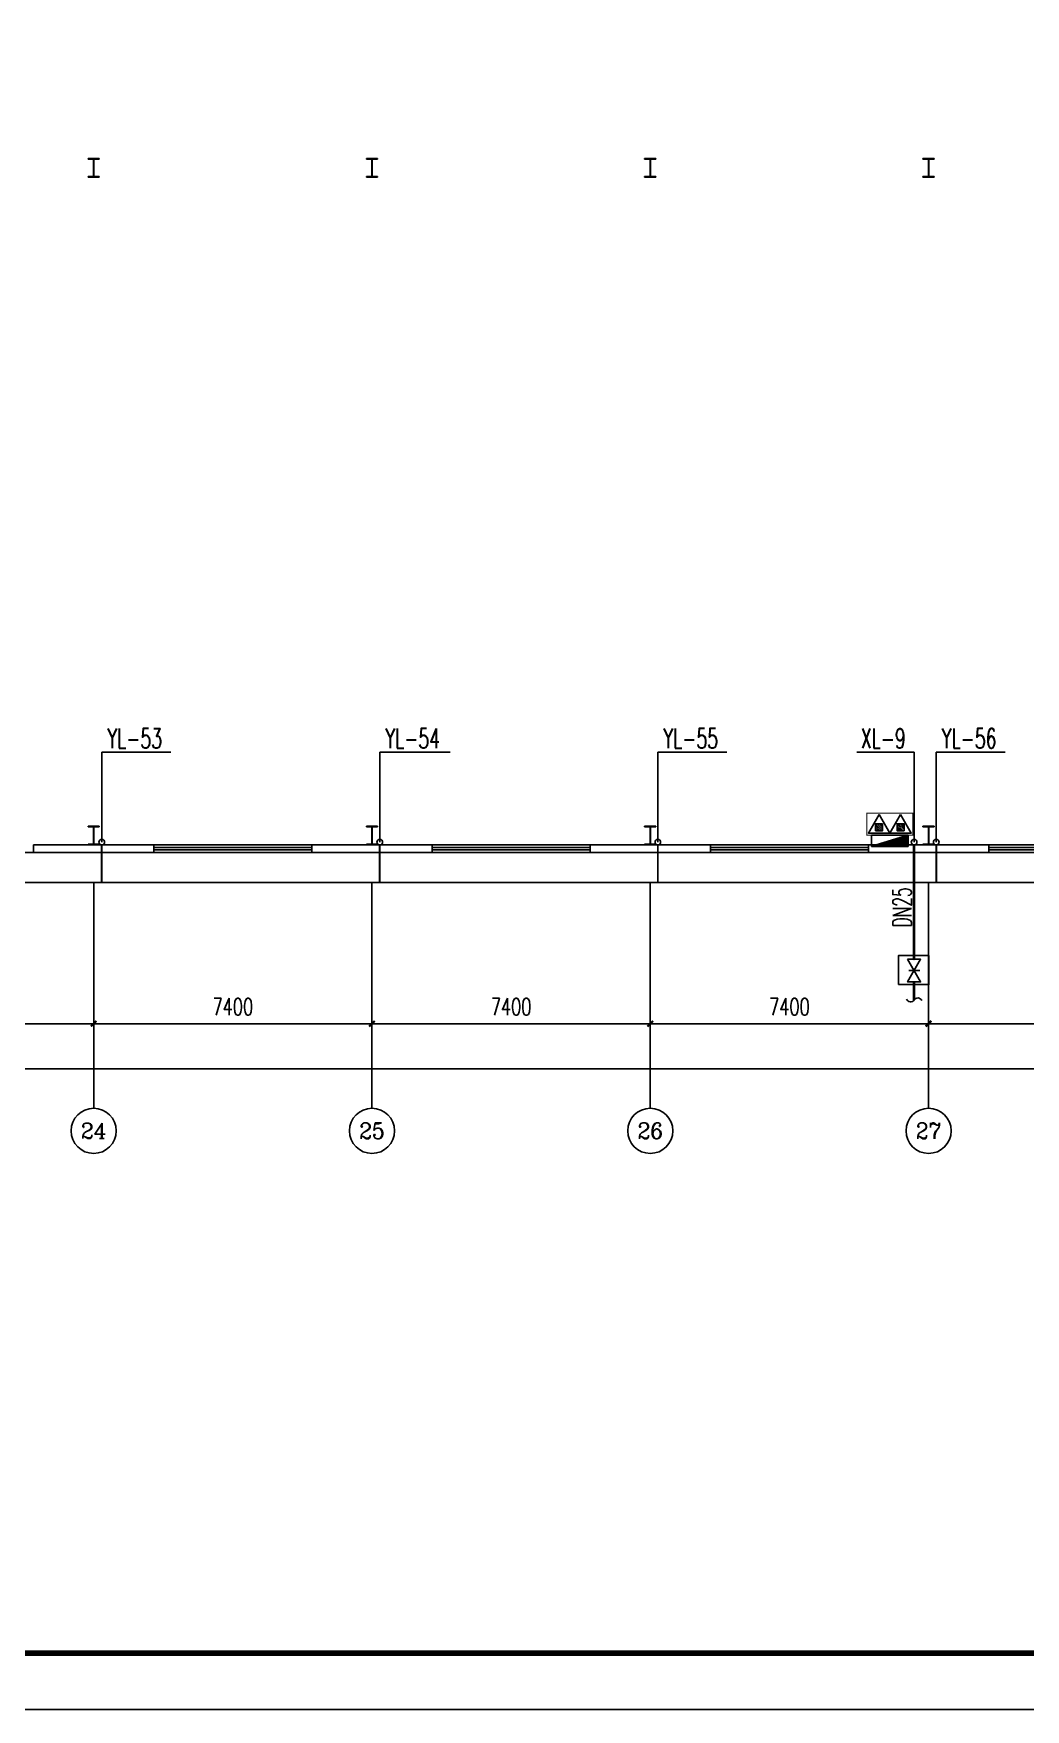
# Model space of a CAD drawing. Extents: x -409572 to -157272, y 600795 to 878326.
# Drawn here: x -221719 to -195342, y 697059 to 741609 of the extents above; entities that cross this region are included whole.
import ezdxf
from ezdxf.enums import TextEntityAlignment as Align

# ---------------------------------------------------------------- set-up
doc = ezdxf.new("R2010")
doc.units = 0
doc.header["$LTSCALE"] = 1000
doc.header["$MEASUREMENT"] = 0
for name, pattern in [('CENTER2', [1.125, 0.75, -0.125, 0.125, -0.125]), ('DASHDOT2', [0.5, 0.25, -0.125, 0, -0.125]), ('PHANTOM2', [1.25, 0.625, -0.125, 0.125, -0.125, 0.125, -0.125])]:
    doc.linetypes.add(name, pattern=pattern)
doc.layers.get('0').update_dxf_attribs({"linetype": 'CONTINUOUS'})
doc.layers.get('DEFPOINTS').update_dxf_attribs({"linetype": 'CONTINUOUS'})
for name, color, linetype in [('AXIS', 3, 'CONTINUOUS'), ('AXIS_TEXT', 7, 'CONTINUOUS'), ('COLUMN', 9, 'CONTINUOUS'), ('DIM_消防', 3, 'CONTINUOUS'), ('DIM_雨水', 3, 'CONTINUOUS'), ('EQUIP_消防', 7, 'CONTINUOUS'), ('GROUND', 2, 'CONTINUOUS'), ('PIPE-消防', 1, 'CONTINUOUS'), ('PIPE-雨水', 4, 'PHANTOM2'), ('PUB_TITLE', 4, 'CONTINUOUS'), ('TWT_TEXT', 7, 'CONTINUOUS'), ('VALVE_消防', 7, 'CONTINUOUS'), ('VPIPE-消防', 1, 'DASHDOT2'), ('VPIPE-雨水', 4, 'PHANTOM2'), ('WALL', 9, 'CONTINUOUS'), ('WINDOW', 4, 'CONTINUOUS'), ('WIRE-照明', 1, 'CONTINUOUS')]:
    doc.layers.add(name, color=color, linetype=linetype)
doc.styles.add('_TCH_AXIS', font='COMPLEX', dxfattribs={"bigfont": 'GBCBIG'})
doc.styles.add('_TWT_SERIAL', font='COMPLEX', dxfattribs={"width": 0.8, "height": 3.5, "bigfont": 'HZTXT'})
doc.styles.add('COMPLEX', font='COMPLEX')
doc.styles.add('DIM_FONT', font='SIMPLEX.shx', dxfattribs={"width": 0.7})
doc.styles.add('STY53', font='COMPLEX', dxfattribs={"width": 0.6, "bigfont": 'HZTXT'})
doc.dimstyles.new('DIMN150', dxfattribs={"dimscale": 1.5, "dimtxt": 300, "dimasz": 100, "dimexe": 250, "dimexo": 300, "dimgap": 150, "dimtad": 1, "dimdec": 0, "dimzin": 0, "dimtxsty": 'DIM_FONT', "dimblk": 'ARCHTICK', "dimcen": 0.09, "dimclrt": 7, "dimazin": 3, "dimtfac": 1, "dimtdec": 0, "dimtix": 1, "dimtmove": 0, "dimatfit": 3, "dimtolj": 1, "dimtzin": 0})

# ---------------------------------------------------------------- blocks, each defined once
blk = doc.blocks.new('$WINLIB2D$00000001')
at = {"color": 0}
for points in [[(-0.5, 0.5), (-0.5, -0.5)], [(-0.5, 0.5), (0.5, 0.5)], [(0.5, -0.5), (0.5, 0.5)], [(0.5, 0.167), (-0.5, 0.167)], [(0.5, -0.167), (-0.5, -0.167)], [(-0.5, -0.5), (0.5, -0.5)]]:
    blk.add_lwpolyline(points, dxfattribs=at)
blk = doc.blocks.new('_AXISO')
blk.add_circle((0, 0), 0.5)
at = {"layer": 'AXIS_TEXT', "style": 'COMPLEX', "width": 1.041667}
blk.add_attdef('A', text='', height=0.56, dxfattribs=at).set_placement((-0.25, -0.28), (0.25, -0.28), align=Align.FIT)
blk = doc.blocks.new('_ARCHTICK')
at = {"color": 0, "linetype": 'BYBLOCK', "const_width": 0.4}
blk.add_lwpolyline([(-0.5, -0.5), (0.5, 0.5)], dxfattribs=at)
blk = doc.blocks.new('*D33')
at = {"layer": 'AXIS', "color": 0}
for p, q in [((-390519, 716695), (-390519, 711820)), ((-182919, 716695), (-182919, 711820)), ((-390519, 712195), (-182919, 712195))]:
    blk.add_line(p, q, dxfattribs=at)
at = {"layer": 'DEFPOINTS', "color": 0}
for p in [(-390519, 717145), (-182919, 717145), (-182919, 712195)]:
    blk.add_point(p, dxfattribs=at)
at = {"layer": 'AXIS', "color": 0, "xscale": 150, "yscale": 150, "zscale": 150, "rotation": 180}
blk.add_blockref('_ARCHTICK', (-390519, 712195), dxfattribs=at)
at = {"layer": 'AXIS', "color": 0, "xscale": 150, "yscale": 150, "zscale": 150}
blk.add_blockref('_ARCHTICK', (-182919, 712195), dxfattribs=at)
at = {"layer": 'AXIS', "color": 7, "insert": (-286719, 712645), "char_height": 450, "attachment_point": 5, "style": 'DIM_FONT'}
blk.add_mtext('\\A1;207600', dxfattribs=at)
blk = doc.blocks.new('*D57')
at = {"layer": 'AXIS', "color": 0}
for p, q in [((-227519, 716695), (-227519, 713020)), ((-220119, 716695), (-220119, 713020)), ((-227519, 713395), (-220119, 713395))]:
    blk.add_line(p, q, dxfattribs=at)
at = {"layer": 'DEFPOINTS', "color": 0}
for p in [(-227519, 717145), (-220119, 717145), (-220119, 713395)]:
    blk.add_point(p, dxfattribs=at)
at = {"layer": 'AXIS', "color": 0, "xscale": 150, "yscale": 150, "zscale": 150, "rotation": 180}
blk.add_blockref('_ARCHTICK', (-227519, 713395), dxfattribs=at)
at = {"layer": 'AXIS', "color": 0, "xscale": 150, "yscale": 150, "zscale": 150}
blk.add_blockref('_ARCHTICK', (-220119, 713395), dxfattribs=at)
at = {"layer": 'AXIS', "color": 7, "insert": (-223819, 713845), "char_height": 450, "attachment_point": 5, "style": 'DIM_FONT'}
blk.add_mtext('\\A1;7400', dxfattribs=at)
blk = doc.blocks.new('*D58')
at = {"layer": 'AXIS', "color": 0}
for p, q in [((-220119, 716695), (-220119, 713020)), ((-212719, 716695), (-212719, 713020)), ((-220119, 713395), (-212719, 713395))]:
    blk.add_line(p, q, dxfattribs=at)
at = {"layer": 'DEFPOINTS', "color": 0}
for p in [(-220119, 717145), (-212719, 717145), (-212719, 713395)]:
    blk.add_point(p, dxfattribs=at)
at = {"layer": 'AXIS', "color": 0, "xscale": 150, "yscale": 150, "zscale": 150, "rotation": 180}
blk.add_blockref('_ARCHTICK', (-220119, 713395), dxfattribs=at)
at = {"layer": 'AXIS', "color": 0, "xscale": 150, "yscale": 150, "zscale": 150}
blk.add_blockref('_ARCHTICK', (-212719, 713395), dxfattribs=at)
at = {"layer": 'AXIS', "color": 7, "insert": (-216419, 713845), "char_height": 450, "attachment_point": 5, "style": 'DIM_FONT'}
blk.add_mtext('\\A1;7400', dxfattribs=at)
blk = doc.blocks.new('*D59')
at = {"layer": 'AXIS', "color": 0}
for p, q in [((-212719, 716695), (-212719, 713020)), ((-205319, 716695), (-205319, 713020)), ((-212719, 713395), (-205319, 713395))]:
    blk.add_line(p, q, dxfattribs=at)
at = {"layer": 'DEFPOINTS', "color": 0}
for p in [(-212719, 717145), (-205319, 717145), (-205319, 713395)]:
    blk.add_point(p, dxfattribs=at)
at = {"layer": 'AXIS', "color": 0, "xscale": 150, "yscale": 150, "zscale": 150, "rotation": 180}
blk.add_blockref('_ARCHTICK', (-212719, 713395), dxfattribs=at)
at = {"layer": 'AXIS', "color": 0, "xscale": 150, "yscale": 150, "zscale": 150}
blk.add_blockref('_ARCHTICK', (-205319, 713395), dxfattribs=at)
at = {"layer": 'AXIS', "color": 7, "insert": (-209019, 713845), "char_height": 450, "attachment_point": 5, "style": 'DIM_FONT'}
blk.add_mtext('\\A1;7400', dxfattribs=at)
blk = doc.blocks.new('*D60')
at = {"layer": 'AXIS', "color": 0}
for p, q in [((-205319, 716695), (-205319, 713020)), ((-197919, 716695), (-197919, 713020)), ((-205319, 713395), (-197919, 713395))]:
    blk.add_line(p, q, dxfattribs=at)
at = {"layer": 'DEFPOINTS', "color": 0}
for p in [(-205319, 717145), (-197919, 717145), (-197919, 713395)]:
    blk.add_point(p, dxfattribs=at)
at = {"layer": 'AXIS', "color": 0, "xscale": 150, "yscale": 150, "zscale": 150, "rotation": 180}
blk.add_blockref('_ARCHTICK', (-205319, 713395), dxfattribs=at)
at = {"layer": 'AXIS', "color": 0, "xscale": 150, "yscale": 150, "zscale": 150}
blk.add_blockref('_ARCHTICK', (-197919, 713395), dxfattribs=at)
at = {"layer": 'AXIS', "color": 7, "insert": (-201619, 713845), "char_height": 450, "attachment_point": 5, "style": 'DIM_FONT'}
blk.add_mtext('\\A1;7400', dxfattribs=at)
blk = doc.blocks.new('*D61')
at = {"layer": 'AXIS', "color": 0}
for p, q in [((-197919, 716695), (-197919, 713020)), ((-190519, 716695), (-190519, 713020)), ((-197919, 713395), (-190519, 713395))]:
    blk.add_line(p, q, dxfattribs=at)
at = {"layer": 'DEFPOINTS', "color": 0}
for p in [(-197919, 717145), (-190519, 717145), (-190519, 713395)]:
    blk.add_point(p, dxfattribs=at)
at = {"layer": 'AXIS', "color": 0, "xscale": 150, "yscale": 150, "zscale": 150, "rotation": 180}
blk.add_blockref('_ARCHTICK', (-197919, 713395), dxfattribs=at)
at = {"layer": 'AXIS', "color": 0, "xscale": 150, "yscale": 150, "zscale": 150}
blk.add_blockref('_ARCHTICK', (-190519, 713395), dxfattribs=at)
at = {"layer": 'AXIS', "color": 7, "insert": (-194219, 713845), "char_height": 450, "attachment_point": 5, "style": 'DIM_FONT'}
blk.add_mtext('\\A1;7400', dxfattribs=at)
blk = doc.blocks.new('$ATTACHMENT$00000214')
h = blk.add_hatch()
h.set_pattern_fill('ANSI31', color=256, scale=200, style=0)
h.set_pattern_definition([(45, (-38543.802, -6842.639), (-17.67767, 17.67767), [])])
h.paths.add_polyline_path([(-65, 2), (65, 2), (65, -128), (-65, -128)])
for points in [[(0, 172), (-198, -172), (198, -172)], [(-65, 2), (65, 2), (65, -128), (-65, -128)]]:
    blk.add_lwpolyline(points, close=True)
blk = doc.blocks.new('D22222')
at = {"layer": 'PIPE-消防', "color": 3, "ltscale": 2, "const_width": 20}
blk.add_lwpolyline([(-220006, -23693), (-219158, -23693), (-219158, -24098), (-220006, -24098)], close=True, dxfattribs=at)
at = {"layer": 'EQUIP_消防', "rotation": 180}
for p in [(-219780, -23901), (-219383, -23901)]:
    blk.add_blockref('$ATTACHMENT$00000214', p, dxfattribs=at)
blk = doc.blocks.new('*X12')
at = {"color": 0}
for p, q in [((7200.575, 5700.575), (7201, 5700.575)), ((7200.58125, 5700.58125), (7201, 5700.58125)), ((7200.5875, 5700.5875), (7201, 5700.5875)), ((7200.59375, 5700.59375), (7201, 5700.59375)), ((7200.6, 5700.6), (7201, 5700.6)), ((7200.60625, 5700.60625), (7201, 5700.60625)), ((7200.6125, 5700.6125), (7201, 5700.6125)), ((7200.61875, 5700.61875), (7201, 5700.61875)), ((7200.625, 5700.625), (7201, 5700.625)), ((7200.63125, 5700.63125), (7201, 5700.63125)), ((7200.6375, 5700.6375), (7201, 5700.6375)), ((7200.64375, 5700.64375), (7201, 5700.64375)), ((7200.65, 5700.65), (7201, 5700.65)), ((7200.65625, 5700.65625), (7201, 5700.65625)), ((7200.6625, 5700.6625), (7201, 5700.6625)), ((7200.66875, 5700.66875), (7201, 5700.66875)), ((7200.675, 5700.675), (7201, 5700.675)), ((7200.68125, 5700.68125), (7201, 5700.68125)), ((7200.6875, 5700.6875), (7201, 5700.6875)), ((7200.69375, 5700.69375), (7201, 5700.69375)), ((7200.7, 5700.7), (7201, 5700.7)), ((7200.70625, 5700.70625), (7201, 5700.70625)), ((7200.7125, 5700.7125), (7201, 5700.7125)), ((7200.71875, 5700.71875), (7201, 5700.71875)), ((7200.725, 5700.725), (7201, 5700.725)), ((7200.73125, 5700.73125), (7201, 5700.73125)), ((7200.7375, 5700.7375), (7201, 5700.7375)), ((7200.74375, 5700.74375), (7201, 5700.74375)), ((7200.75, 5700.75), (7201, 5700.75)), ((7200.75625, 5700.75625), (7201, 5700.75625)), ((7200.7625, 5700.7625), (7201, 5700.7625)), ((7200.76875, 5700.76875), (7201, 5700.76875)), ((7200.775, 5700.775), (7201, 5700.775)), ((7200.78125, 5700.78125), (7201, 5700.78125)), ((7200.7875, 5700.7875), (7201, 5700.7875)), ((7200.79375, 5700.79375), (7201, 5700.79375)), ((7200.8, 5700.8), (7201, 5700.8)), ((7200.80625, 5700.80625), (7201, 5700.80625)), ((7200.8125, 5700.8125), (7201, 5700.8125)), ((7200.81875, 5700.81875), (7201, 5700.81875)), ((7200.825, 5700.825), (7201, 5700.825)), ((7200.83125, 5700.83125), (7201, 5700.83125)), ((7200.8375, 5700.8375), (7201, 5700.8375)), ((7200.84375, 5700.84375), (7201, 5700.84375)), ((7200.85, 5700.85), (7201, 5700.85)), ((7200.85625, 5700.85625), (7201, 5700.85625)), ((7200.8625, 5700.8625), (7201, 5700.8625)), ((7200.86875, 5700.86875), (7201, 5700.86875)), ((7200.875, 5700.875), (7201, 5700.875)), ((7200.88125, 5700.88125), (7201, 5700.88125)), ((7200.8875, 5700.8875), (7201, 5700.8875)), ((7200.89375, 5700.89375), (7201, 5700.89375)), ((7200.9, 5700.9), (7201, 5700.9)), ((7200.90625, 5700.90625), (7201, 5700.90625)), ((7200.9125, 5700.9125), (7201, 5700.9125)), ((7200.91875, 5700.91875), (7201, 5700.91875)), ((7200.925, 5700.925), (7201, 5700.925)), ((7200.93125, 5700.93125), (7201, 5700.93125)), ((7200.9375, 5700.9375), (7201, 5700.9375)), ((7200.94375, 5700.94375), (7201, 5700.94375)), ((7200.95, 5700.95), (7201, 5700.95)), ((7200.95625, 5700.95625), (7201, 5700.95625)), ((7200.9625, 5700.9625), (7201, 5700.9625)), ((7200.96875, 5700.96875), (7201, 5700.96875)), ((7200.975, 5700.975), (7201, 5700.975)), ((7200.98125, 5700.98125), (7201, 5700.98125)), ((7200.9875, 5700.9875), (7201, 5700.9875)), ((7200.99375, 5700.99375), (7201, 5700.99375)), ((7200.11875, 5700.11875), (7201, 5700.11875)), ((7200.125, 5700.125), (7201, 5700.125)), ((7200.13125, 5700.13125), (7201, 5700.13125)), ((7200.1375, 5700.1375), (7201, 5700.1375)), ((7200.14375, 5700.14375), (7201, 5700.14375)), ((7200.15, 5700.15), (7201, 5700.15)), ((7200.15625, 5700.15625), (7201, 5700.15625)), ((7200.1625, 5700.1625), (7201, 5700.1625)), ((7200.16875, 5700.16875), (7201, 5700.16875)), ((7200.175, 5700.175), (7201, 5700.175)), ((7200.18125, 5700.18125), (7201, 5700.18125)), ((7200.1875, 5700.1875), (7201, 5700.1875)), ((7200.19375, 5700.19375), (7201, 5700.19375)), ((7200.2, 5700.2), (7201, 5700.2)), ((7200.20625, 5700.20625), (7201, 5700.20625)), ((7200.2125, 5700.2125), (7201, 5700.2125)), ((7200.21875, 5700.21875), (7201, 5700.21875)), ((7200.225, 5700.225), (7201, 5700.225)), ((7200.23125, 5700.23125), (7201, 5700.23125)), ((7200.2375, 5700.2375), (7201, 5700.2375)), ((7200.24375, 5700.24375), (7201, 5700.24375)), ((7200.25, 5700.25), (7201, 5700.25)), ((7200.25625, 5700.25625), (7201, 5700.25625)), ((7200.2625, 5700.2625), (7201, 5700.2625)), ((7200.26875, 5700.26875), (7201, 5700.26875)), ((7200.275, 5700.275), (7201, 5700.275)), ((7200.28125, 5700.28125), (7201, 5700.28125)), ((7200.2875, 5700.2875), (7201, 5700.2875)), ((7200.29375, 5700.29375), (7201, 5700.29375)), ((7200.3, 5700.3), (7201, 5700.3)), ((7200.30625, 5700.30625), (7201, 5700.30625)), ((7200.3125, 5700.3125), (7201, 5700.3125)), ((7200.31875, 5700.31875), (7201, 5700.31875)), ((7200.325, 5700.325), (7201, 5700.325)), ((7200.33125, 5700.33125), (7201, 5700.33125)), ((7200.3375, 5700.3375), (7201, 5700.3375)), ((7200.34375, 5700.34375), (7201, 5700.34375)), ((7200.35, 5700.35), (7201, 5700.35)), ((7200.35625, 5700.35625), (7201, 5700.35625)), ((7200.3625, 5700.3625), (7201, 5700.3625)), ((7200.36875, 5700.36875), (7201, 5700.36875)), ((7200.375, 5700.375), (7201, 5700.375)), ((7200.38125, 5700.38125), (7201, 5700.38125)), ((7200.3875, 5700.3875), (7201, 5700.3875)), ((7200.39375, 5700.39375), (7201, 5700.39375)), ((7200.4, 5700.4), (7201, 5700.4)), ((7200.40625, 5700.40625), (7201, 5700.40625)), ((7200.4125, 5700.4125), (7201, 5700.4125)), ((7200.41875, 5700.41875), (7201, 5700.41875)), ((7200.425, 5700.425), (7201, 5700.425)), ((7200.43125, 5700.43125), (7201, 5700.43125)), ((7200.4375, 5700.4375), (7201, 5700.4375)), ((7200.44375, 5700.44375), (7201, 5700.44375)), ((7200.45, 5700.45), (7201, 5700.45)), ((7200.45625, 5700.45625), (7201, 5700.45625)), ((7200.4625, 5700.4625), (7201, 5700.4625)), ((7200.46875, 5700.46875), (7201, 5700.46875)), ((7200.475, 5700.475), (7201, 5700.475)), ((7200.48125, 5700.48125), (7201, 5700.48125)), ((7200.4875, 5700.4875), (7201, 5700.4875)), ((7200.49375, 5700.49375), (7201, 5700.49375)), ((7200.5, 5700.5), (7201, 5700.5)), ((7200.50625, 5700.50625), (7201, 5700.50625)), ((7200.5125, 5700.5125), (7201, 5700.5125)), ((7200.51875, 5700.51875), (7201, 5700.51875)), ((7200.525, 5700.525), (7201, 5700.525)), ((7200.53125, 5700.53125), (7201, 5700.53125)), ((7200.5375, 5700.5375), (7201, 5700.5375)), ((7200.54375, 5700.54375), (7201, 5700.54375)), ((7200.55, 5700.55), (7201, 5700.55)), ((7200.55625, 5700.55625), (7201, 5700.55625)), ((7200.5625, 5700.5625), (7201, 5700.5625)), ((7200.56875, 5700.56875), (7201, 5700.56875)), ((7200.00625, 5700.00625), (7201, 5700.00625)), ((7200.0125, 5700.0125), (7201, 5700.0125)), ((7200.01875, 5700.01875), (7201, 5700.01875)), ((7200.025, 5700.025), (7201, 5700.025)), ((7200.03125, 5700.03125), (7201, 5700.03125)), ((7200.0375, 5700.0375), (7201, 5700.0375)), ((7200.04375, 5700.04375), (7201, 5700.04375)), ((7200.05, 5700.05), (7201, 5700.05)), ((7200.05625, 5700.05625), (7201, 5700.05625)), ((7200.0625, 5700.0625), (7201, 5700.0625)), ((7200.06875, 5700.06875), (7201, 5700.06875)), ((7200.075, 5700.075), (7201, 5700.075)), ((7200.08125, 5700.08125), (7201, 5700.08125)), ((7200.0875, 5700.0875), (7201, 5700.0875)), ((7200.09375, 5700.09375), (7201, 5700.09375)), ((7200.1, 5700.1), (7201, 5700.1)), ((7200.10625, 5700.10625), (7201, 5700.10625)), ((7200.1125, 5700.1125), (7201, 5700.1125))]:
    blk.add_line(p, q, dxfattribs=at)
blk = doc.blocks.new('$ATTACHMENT$00000088')
for p, q in [((325, 0), (-325, -200)), ((325, 0), (-325, 0)), ((-325, 0), (-325, -200)), ((325, -200), (325, 0)), ((-325, -200), (325, -200))]:
    blk.add_line(p, q)
at = {"xscale": 650, "yscale": 200, "zscale": 650, "rotation": 180}
blk.add_blockref('*X12', (4680325, 1140000), dxfattribs=at)
blk = doc.blocks.new('$VALVE$00000296')
for points in [[(-125, 72), (-125, -72), (125, 72), (125, -72), (-125, 72)], [(0, 60), (0, -64)]]:
    blk.add_lwpolyline(points)
for p in [(-125, 0), (125, 0)]:
    blk.add_point(p)
blk = doc.blocks.new('$TWTSYS$00000132')
at = {"elevation": 0}
blk.add_lwpolyline([(7, -101, -0.575183), (0, 0, 0.604745), (-11, 101, 16.924828)], format="xyb", dxfattribs=at)
blk = doc.blocks.new('JOJ')
at = {"layer": 'AXIS', "color": 8}
for p, q in [((-220118.8, 717145.4), (-220118.8, 711145.4)), ((-212718.8, 717145.4), (-212718.8, 711145.4)), ((-205318.8, 717145.4), (-205318.8, 711145.4)), ((-197918.8, 717145.4), (-197918.8, 711145.4))]:
    blk.add_line(p, q, dxfattribs=at)
at = {"layer": 'COLUMN', "color": 8}
for p, q in [((-219968.8, 736395.4), (-220268.8, 736395.4)), ((-220268.8, 736395.4), (-220268.8, 736377.4)), ((-220268.8, 736377.4), (-220128.8, 736377.4)), ((-220128.8, 736377.4), (-220123.8, 736372.4)), ((-220123.8, 736372.4), (-220123.8, 735918.4)), ((-220113.8, 736372.4), (-220108.8, 736377.4)), ((-220113.8, 735918.4), (-220113.8, 736372.4)), ((-220108.8, 736377.4), (-219968.8, 736377.4)), ((-219968.8, 736377.4), (-219968.8, 736395.4)), ((-212568.8, 736395.4), (-212868.8, 736395.4)), ((-212868.8, 736395.4), (-212868.8, 736377.4)), ((-212868.8, 736377.4), (-212728.8, 736377.4)), ((-212728.8, 736377.4), (-212723.8, 736372.4)), ((-212723.8, 736372.4), (-212723.8, 735918.4)), ((-212713.8, 736372.4), (-212708.8, 736377.4)), ((-212713.8, 735918.4), (-212713.8, 736372.4)), ((-212708.8, 736377.4), (-212568.8, 736377.4)), ((-212568.8, 736377.4), (-212568.8, 736395.4)), ((-205168.8, 736395.4), (-205468.8, 736395.4)), ((-205468.8, 736395.4), (-205468.8, 736377.4)), ((-205468.8, 736377.4), (-205328.8, 736377.4)), ((-205328.8, 736377.4), (-205323.8, 736372.4)), ((-205323.8, 736372.4), (-205323.8, 735918.4)), ((-205313.8, 736372.4), (-205308.8, 736377.4)), ((-205313.8, 735918.4), (-205313.8, 736372.4)), ((-205308.8, 736377.4), (-205168.8, 736377.4)), ((-205168.8, 736377.4), (-205168.8, 736395.4)), ((-197768.8, 736395.4), (-198068.8, 736395.4)), ((-198068.8, 736395.4), (-198068.8, 736377.4)), ((-198068.8, 736377.4), (-197928.8, 736377.4)), ((-197928.8, 736377.4), (-197923.8, 736372.4)), ((-197923.8, 736372.4), (-197923.8, 735918.4)), ((-197913.8, 736372.4), (-197908.8, 736377.4)), ((-197913.8, 735918.4), (-197913.8, 736372.4)), ((-197908.8, 736377.4), (-197768.8, 736377.4)), ((-197768.8, 736377.4), (-197768.8, 736395.4)), ((-220128.8, 735913.4), (-220268.8, 735913.4)), ((-220268.8, 735913.4), (-220268.8, 735895.4)), ((-220268.8, 735895.4), (-219968.8, 735895.4)), ((-220123.8, 735918.4), (-220128.8, 735913.4)), ((-220108.8, 735913.4), (-220113.8, 735918.4)), ((-219968.8, 735913.4), (-220108.8, 735913.4)), ((-219968.8, 735895.4), (-219968.8, 735913.4)), ((-212728.8, 735913.4), (-212868.8, 735913.4)), ((-212868.8, 735913.4), (-212868.8, 735895.4)), ((-212868.8, 735895.4), (-212568.8, 735895.4)), ((-212723.8, 735918.4), (-212728.8, 735913.4)), ((-212708.8, 735913.4), (-212713.8, 735918.4)), ((-212568.8, 735913.4), (-212708.8, 735913.4)), ((-212568.8, 735895.4), (-212568.8, 735913.4)), ((-205328.8, 735913.4), (-205468.8, 735913.4)), ((-205468.8, 735913.4), (-205468.8, 735895.4)), ((-205468.8, 735895.4), (-205168.8, 735895.4)), ((-205323.8, 735918.4), (-205328.8, 735913.4)), ((-205308.8, 735913.4), (-205313.8, 735918.4)), ((-205168.8, 735913.4), (-205308.8, 735913.4)), ((-205168.8, 735895.4), (-205168.8, 735913.4)), ((-197928.8, 735913.4), (-198068.8, 735913.4)), ((-198068.8, 735913.4), (-198068.8, 735895.4)), ((-198068.8, 735895.4), (-197768.8, 735895.4)), ((-197923.8, 735918.4), (-197928.8, 735913.4)), ((-197908.8, 735913.4), (-197913.8, 735918.4)), ((-197768.8, 735913.4), (-197908.8, 735913.4)), ((-197768.8, 735895.4), (-197768.8, 735913.4)), ((-219968.8, 718645.4), (-220268.8, 718645.4)), ((-220268.8, 718645.4), (-220268.8, 718627.4)), ((-220268.8, 718627.4), (-220128.8, 718627.4)), ((-220128.8, 718627.4), (-220123.8, 718622.4)), ((-220123.8, 718622.4), (-220123.8, 718168.4)), ((-220113.8, 718622.4), (-220108.8, 718627.4)), ((-220113.8, 718168.4), (-220113.8, 718622.4)), ((-220108.8, 718627.4), (-219968.8, 718627.4)), ((-219968.8, 718627.4), (-219968.8, 718645.4)), ((-212568.8, 718645.4), (-212868.8, 718645.4)), ((-212868.8, 718645.4), (-212868.8, 718627.4)), ((-212868.8, 718627.4), (-212728.8, 718627.4)), ((-212728.8, 718627.4), (-212723.8, 718622.4)), ((-212723.8, 718622.4), (-212723.8, 718168.4)), ((-212713.8, 718622.4), (-212708.8, 718627.4)), ((-212713.8, 718168.4), (-212713.8, 718622.4)), ((-212708.8, 718627.4), (-212568.8, 718627.4)), ((-212568.8, 718627.4), (-212568.8, 718645.4)), ((-205168.8, 718645.4), (-205468.8, 718645.4)), ((-205468.8, 718645.4), (-205468.8, 718627.4)), ((-205468.8, 718627.4), (-205328.8, 718627.4)), ((-205328.8, 718627.4), (-205323.8, 718622.4)), ((-205323.8, 718622.4), (-205323.8, 718168.4)), ((-205313.8, 718622.4), (-205308.8, 718627.4)), ((-205313.8, 718168.4), (-205313.8, 718622.4)), ((-205308.8, 718627.4), (-205168.8, 718627.4)), ((-205168.8, 718627.4), (-205168.8, 718645.4)), ((-197768.8, 718645.4), (-198068.8, 718645.4)), ((-198068.8, 718645.4), (-198068.8, 718627.4)), ((-198068.8, 718627.4), (-197928.8, 718627.4)), ((-197928.8, 718627.4), (-197923.8, 718622.4)), ((-197923.8, 718622.4), (-197923.8, 718168.4)), ((-197913.8, 718622.4), (-197908.8, 718627.4)), ((-197913.8, 718168.4), (-197913.8, 718622.4)), ((-197908.8, 718627.4), (-197768.8, 718627.4)), ((-197768.8, 718627.4), (-197768.8, 718645.4)), ((-220128.8, 718163.4), (-220268.8, 718163.4)), ((-220268.8, 718163.4), (-220268.8, 718145.4)), ((-220123.8, 718168.4), (-220128.8, 718163.4)), ((-220108.8, 718163.4), (-220113.8, 718168.4)), ((-219968.8, 718163.4), (-220108.8, 718163.4)), ((-219968.8, 718145.4), (-219968.8, 718163.4)), ((-212728.8, 718163.4), (-212868.8, 718163.4)), ((-212868.8, 718163.4), (-212868.8, 718145.4)), ((-212723.8, 718168.4), (-212728.8, 718163.4)), ((-212708.8, 718163.4), (-212713.8, 718168.4)), ((-212568.8, 718163.4), (-212708.8, 718163.4)), ((-212568.8, 718145.4), (-212568.8, 718163.4)), ((-205328.8, 718163.4), (-205468.8, 718163.4)), ((-205468.8, 718163.4), (-205468.8, 718145.4)), ((-205323.8, 718168.4), (-205328.8, 718163.4)), ((-205308.8, 718163.4), (-205313.8, 718168.4)), ((-205168.8, 718163.4), (-205308.8, 718163.4)), ((-205168.8, 718145.4), (-205168.8, 718163.4)), ((-197928.8, 718163.4), (-198068.8, 718163.4)), ((-198068.8, 718163.4), (-198068.8, 718145.4)), ((-197923.8, 718168.4), (-197928.8, 718163.4)), ((-197908.8, 718163.4), (-197913.8, 718168.4)), ((-197768.8, 718163.4), (-197908.8, 718163.4)), ((-197768.8, 718145.4), (-197768.8, 718163.4)), ((-220268.8, 718145.4), (-219968.8, 718145.4)), ((-212868.8, 718145.4), (-212568.8, 718145.4)), ((-205468.8, 718145.4), (-205168.8, 718145.4)), ((-198068.8, 718145.4), (-197768.8, 718145.4))]:
    blk.add_line(p, q, dxfattribs=at)
at = {"layer": 'GROUND', "color": 8}
for p, q in [((-295018.8, 717945.4), (-182918.8, 717945.4)), ((-295018.8, 717145.4), (-182118.8, 717145.4))]:
    blk.add_line(p, q, dxfattribs=at)
at = {"layer": 'WALL', "color": 8}
for p, q in [((-220268.8, 718145.4), (-221718.8, 718145.4)), ((-221718.8, 718145.4), (-221718.8, 717945.4)), ((-221718.8, 717945.4), (-220118.8, 717945.4)), ((-220118.8, 717945.4), (-218518.8, 717945.4)), ((-218518.8, 718145.4), (-219968.8, 718145.4)), ((-218518.8, 717945.4), (-218518.8, 718145.4)), ((-212868.8, 718145.4), (-214318.8, 718145.4)), ((-214318.8, 718145.4), (-214318.8, 717945.4)), ((-214318.8, 717945.4), (-212718.8, 717945.4)), ((-212718.8, 717945.4), (-211118.8, 717945.4)), ((-211118.8, 718145.4), (-212568.8, 718145.4)), ((-211118.8, 717945.4), (-211118.8, 718145.4)), ((-205468.8, 718145.4), (-206918.8, 718145.4)), ((-206918.8, 718145.4), (-206918.8, 717945.4)), ((-206918.8, 717945.4), (-205318.8, 717945.4)), ((-205318.8, 717945.4), (-203718.8, 717945.4)), ((-203718.8, 718145.4), (-205168.8, 718145.4)), ((-203718.8, 717945.4), (-203718.8, 718145.4)), ((-198068.8, 718145.4), (-199518.8, 718145.4)), ((-199518.8, 718145.4), (-199518.8, 717945.4)), ((-199518.8, 717945.4), (-197918.8, 717945.4)), ((-197918.8, 717945.4), (-196318.8, 717945.4)), ((-196318.8, 718145.4), (-197768.8, 718145.4)), ((-196318.8, 717945.4), (-196318.8, 718145.4))]:
    blk.add_line(p, q, dxfattribs=at)
at = {"layer": 'AXIS', "color": 8}
ref = blk.add_blockref('_AXISO', (-220118.8, 710545.4), dxfattribs=dict(at, xscale=1200, yscale=1200, zscale=1200))
ref.add_attrib('A', '24', dxfattribs={"layer": 'AXIS_TEXT', "color": 8, "height": 411.97, "style": '_TCH_AXIS', "width": 0.972222}).set_placement((-220462.1, 710339.5), (-219775.5, 710339.5), align=Align.FIT)
ref = blk.add_blockref('_AXISO', (-212718.8, 710545.4), dxfattribs=dict(at, xscale=1200, yscale=1200, zscale=1200))
ref.add_attrib('A', '25', dxfattribs={"layer": 'AXIS_TEXT', "color": 8, "height": 419.87, "style": '_TCH_AXIS'}).set_placement((-213058.7, 710335.5), (-212378.9, 710335.5), align=Align.FIT)
ref = blk.add_blockref('_AXISO', (-205318.8, 710545.4), dxfattribs=dict(at, xscale=1200, yscale=1200, zscale=1200))
ref.add_attrib('A', '26', dxfattribs={"layer": 'AXIS_TEXT', "color": 8, "height": 428.05, "style": '_TCH_AXIS', "width": 0.970588}).set_placement((-205655.1, 710331.4), (-204982.4, 710331.4), align=Align.FIT)
ref = blk.add_blockref('_AXISO', (-197918.8, 710545.4), dxfattribs=dict(at, xscale=1200, yscale=1200, zscale=1200))
ref.add_attrib('A', '27', dxfattribs={"layer": 'AXIS_TEXT', "color": 8, "height": 419.87, "style": '_TCH_AXIS'}).set_placement((-198258.7, 710335.5), (-197578.9, 710335.5), align=Align.FIT)
at = {"layer": 'WINDOW', "color": 8, "yscale": 200, "rotation": 180}
for p, xscale, zscale in [((-216418.8, 718045.4), 4200, 4200), ((-209018.8, 718045.4), 4200, 4200), ((-201618.8, 718045.4), 4200, 4200), ((-194218.8, 718045.4), -4200, -4200)]:
    blk.add_blockref('$WINLIB2D$00000001', p, dxfattribs=dict(at, xscale=xscale, zscale=zscale))
at = {"layer": 'AXIS', "color": 8}
for p1, p2, distance, picture, middle in [((-390518.8, 717145.4), (-182918.8, 717145.4), -4950, '*D33', (-286718.8, 712645.4)), ((-227518.8, 717145.4), (-220118.8, 717145.4), -3750, '*D57', (-223818.8, 713845.4)), ((-220118.8, 717145.4), (-212718.8, 717145.4), -3750, '*D58', (-216418.8, 713845.4)), ((-212718.8, 717145.4), (-205318.8, 717145.4), -3750, '*D59', (-209018.8, 713845.4)), ((-205318.8, 717145.4), (-197918.8, 717145.4), -3750, '*D60', (-201618.8, 713845.4)), ((-197918.8, 717145.4), (-190518.8, 717145.4), -3750, '*D61', (-194218.8, 713845.4))]:
    dim = blk.add_aligned_dim(p1=p1, p2=p2, distance=distance, dimstyle='DIMN150', dxfattribs=at)
    dim.commit()
    dim.dimension.update_dxf_attribs({"geometry": picture, "text_midpoint": middle})

msp = doc.modelspace()

# ---------------------------------------------------------------- linework, layer by layer
msp.add_lwpolyline([(-198723, 716327.6), (-197909.7, 716327.6), (-197909.7, 717099.5), (-198723, 717099.5)], close=True)
at = {"layer": 'DIM_消防'}
for p, q in [((-198302.8, 722504.1, -3000), (-199827.5, 722504.1, -3000)), ((-198302.8, 720114.4, -3000), (-198302.8, 722504.1, -3000))]:
    msp.add_line(p, q, dxfattribs=at)
at = {"layer": 'DIM_雨水'}
for p, q in [((-219902.7, 720114.4, -3000), (-219902.7, 722504.1, -3000)), ((-219902.7, 722504.1, -3000), (-218065.8, 722504.1, -3000)), ((-212510.8, 720114.4, -3000), (-212510.8, 722504.1, -3000)), ((-212510.8, 722504.1, -3000), (-210643.5, 722504.1, -3000)), ((-205117.8, 720114.4, -3000), (-205117.8, 722504.1, -3000)), ((-205117.8, 722504.1, -3000), (-203281, 722504.1, -3000)), ((-197715.7, 720114.4, -3000), (-197715.7, 722504.1, -3000)), ((-197715.7, 722504.1, -3000), (-195878.9, 722504.1, -3000))]:
    msp.add_line(p, q, dxfattribs=at)
at = {"layer": 'PIPE-消防', "linetype": 'CENTER2', "ltscale": 2, "const_width": 70}
for points in [[(-198302.8, 720039.4), (-198302.8, 716999.4)], [(-198302.8, 716399.4), (-198302.8, 715921)]]:
    msp.add_lwpolyline(points, dxfattribs=at)
at = {"layer": 'PIPE-雨水', "const_width": 52.5}
for points in [[(-219902.7, 720039.4), (-219902.7, 719039.4)], [(-212510.8, 720039.4), (-212510.8, 719039.4)], [(-205117.8, 720039.4), (-205117.8, 719039.4)], [(-197715.7, 720039.4), (-197715.7, 719039.4)]]:
    msp.add_lwpolyline(points, dxfattribs=at)
at = {"layer": 'PUB_TITLE'}
msp.add_lwpolyline([(-409572, 697059), (-157272, 697059), (-157272, 786159), (-409572, 786159)], close=True, dxfattribs=at)
at = {"layer": 'PUB_TITLE', "const_width": 150}
msp.add_lwpolyline([(-405822, 698559), (-158772, 698559), (-158772, 784659), (-405822, 784659)], close=True, dxfattribs=at)
at = {"layer": 'VPIPE-消防', "linetype": 'CONTINUOUS'}
msp.add_circle((-198302.8, 720114.4), 75, dxfattribs=at)
at = {"layer": 'VPIPE-雨水', "linetype": 'CONTINUOUS'}
for centre in [(-219902.7, 720114.4), (-212510.8, 720114.4), (-205117.8, 720114.4), (-197715.7, 720114.4)]:
    msp.add_circle(centre, 75, dxfattribs=at)

# ---------------------------------------------------------------- block references
msp.add_blockref('JOJ', (0, 1894))
at = {"layer": 'EQUIP_消防'}
for name, p, xscale, yscale, zscale, rotation in [('$ATTACHMENT$00000088', (-198950, 720002.8), 1.5, 1.5, 1.5, 180), ('$TWTSYS$00000132', (-198302.8, 715921), -2, 2, 2, 90)]:
    msp.add_blockref(name, p, dxfattribs=dict(at, xscale=xscale, yscale=yscale, zscale=zscale, rotation=rotation))
at = {"layer": 'PIPE-消防', "color": 3, "xscale": -1.439999999944121, "yscale": 1.439999999944121, "zscale": 1.440000000000055, "rotation": 180}
msp.add_blockref('D22222', (117248.2, 686185.2, -3000), dxfattribs=at)
at = {"layer": 'VALVE_消防', "xscale": 2.4, "yscale": -2.4, "zscale": 2.4, "rotation": 270}
msp.add_blockref('$VALVE$00000296', (-198302.8, 716699.4), dxfattribs=at)

# ---------------------------------------------------------------- texts
at = {"layer": 'TWT_TEXT', "style": '_TWT_SERIAL', "width": 0.64}
for s, p in [('YL-53', (-219754.8, 722609.1, -3000)), ('YL-54', (-212364.5, 722609.1, -3000)), ('YL-55', (-204970, 722609.1, -3000)), ('XL-9', (-199722.5, 722609.1, -3000)), ('YL-56', (-197567.9, 722609.1, -3000))]:
    msp.add_text(s, height=525, dxfattribs=at).set_placement(p)
at = {"layer": 'WIRE-照明', "color": 3, "linetype": 'CONTINUOUS', "style": 'STY53', "width": 0.6}
msp.add_text('DN25', height=497.66, rotation=90, dxfattribs=at).set_placement((-198373.7, 717848.8))

doc.saveas('drawing.dxf')
